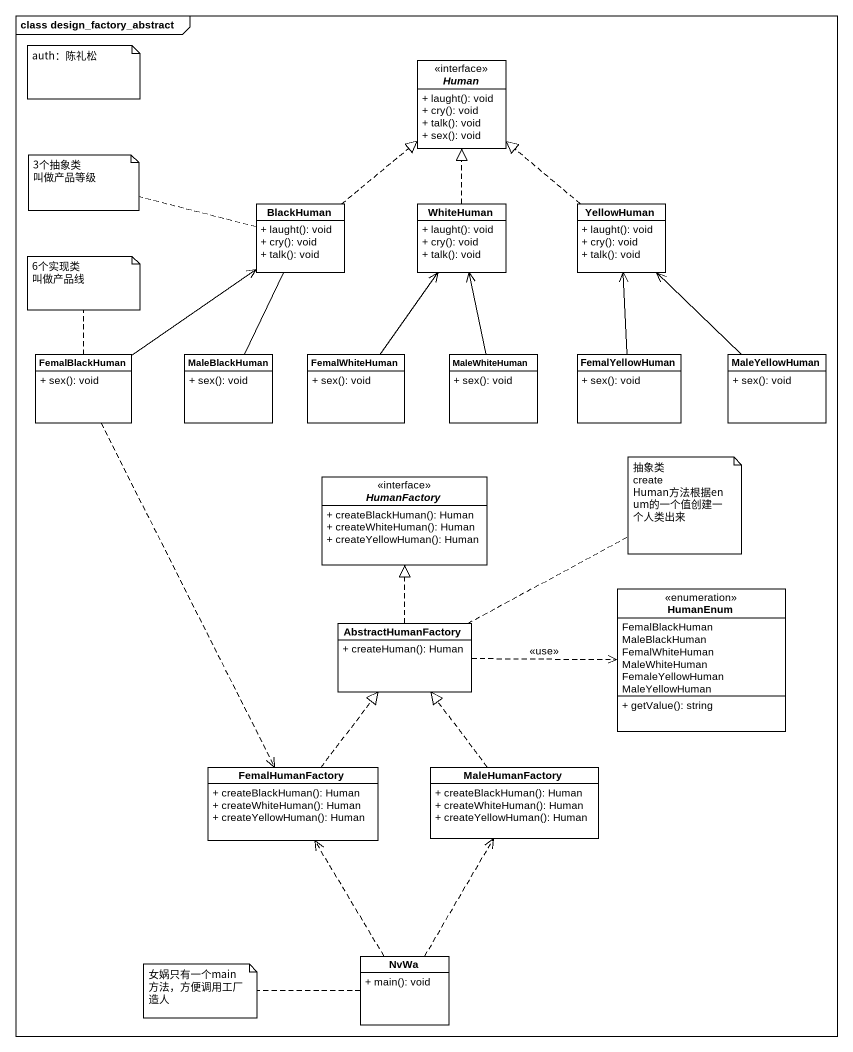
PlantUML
@startuml
mainframe class design_factory_abstract
hide circle
hide empty members
skinparam classAttributeIconSize 0
interface Human {
  + laught(): void
  + cry(): void
  + talk(): void
  + sex(): void
}
class BlackHuman {
  + laught(): void
  + cry(): void
  + talk(): void
}
class WhiteHuman {
  + laught(): void
  + cry(): void
  + talk(): void
}
class YellowHuman {
  + laught(): void
  + cry(): void
  + talk(): void
}
class FemalBlackHuman {
  + sex(): void
}
class MaleBlackHuman {
  + sex(): void
}
class FemalWhiteHuman {
  + sex(): void
}
class MaleWhiteHuman {
  + sex(): void
}
class FemalYellowHuman {
  + sex(): void
}
class MaleYellowHuman {
  + sex(): void
}
interface HumanFactory {
  + createBlackHuman(): Human
  + createWhiteHuman(): Human
  + createYellowHuman(): Human
}
enum HumanEnum {
  FemalBlackHuman
  MaleBlackHuman
  FemalWhiteHuman
  MaleWhiteHuman
  FemaleYellowHuman
  MaleYellowHuman
  + getValue(): string
}
class AbstractHumanFactory {
  + createHuman(): Human
}
class FemalHumanFactory {
  + createBlackHuman(): Human
  + createWhiteHuman(): Human
  + createYellowHuman(): Human
}
class MaleHumanFactory {
  + createBlackHuman(): Human
  + createWhiteHuman(): Human
  + createYellowHuman(): Human
}
class NvWa {
  + main(): void
}
BlackHuman .up.|> Human
WhiteHuman .up.|> Human
YellowHuman .up.|> Human
FemalBlackHuman -up-> BlackHuman
FemalBlackHuman ..> FemalHumanFactory
MaleBlackHuman -up- BlackHuman
FemalWhiteHuman -up-> WhiteHuman
MaleWhiteHuman -up-> WhiteHuman
FemalYellowHuman -up-> YellowHuman
MaleYellowHuman -up-> YellowHuman
AbstractHumanFactory .up.|> HumanFactory
AbstractHumanFactory .right.> HumanEnum : <<use>>
FemalHumanFactory .up.|> AbstractHumanFactory
MaleHumanFactory .up.|> AbstractHumanFactory
NvWa .up.> FemalHumanFactory
NvWa .up.> MaleHumanFactory
note as N1
  auth：陈礼松
end note
note left of BlackHuman
  3个抽象类
  叫做产品等级
end note
note top of FemalBlackHuman
  6个实现类
  叫做产品线
end note
note right of AbstractHumanFactory
  抽象类
  createHuman方法根据enum的一个值创建一个人类出来
end note
note left of NvWa : 女娲只有一个main方法，方便调用工厂造人
@enduml
